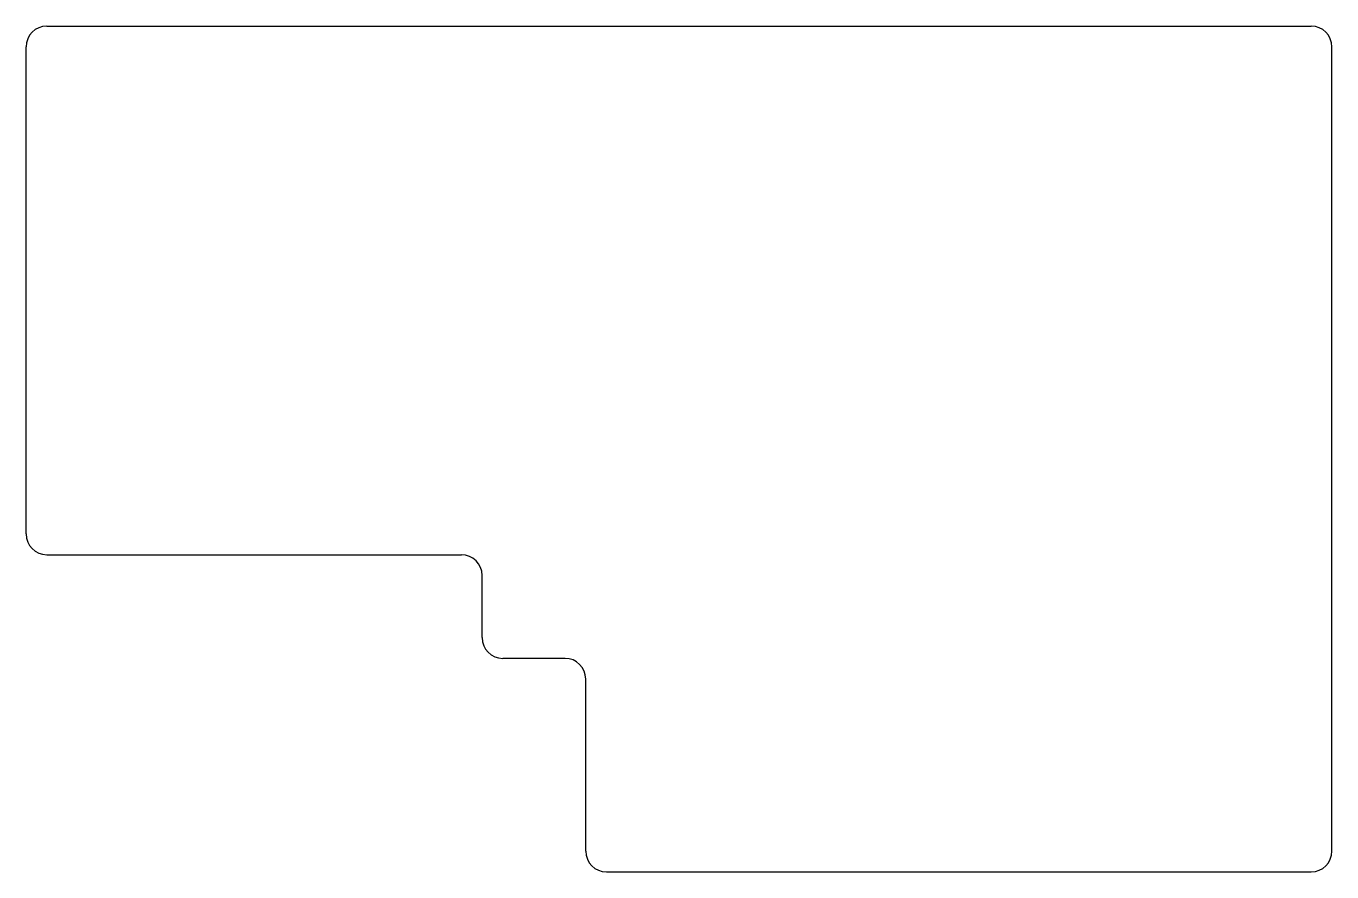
# Model space of a CAD drawing. Header units: millimetres. Extents: x 82 to 208, y -117 to -35.
import ezdxf

# ---------------------------------------------------------------- set-up
doc = ezdxf.new("R2010")
doc.units = ezdxf.units.MM

msp = doc.modelspace()

# ---------------------------------------------------------------- linework, layer by layer
for p, q in [((84, -35.4), (206, -35.4)), ((82, -84.4), (82, -37.4)), ((208, -115), (208, -37.4)), ((84, -86.4), (124, -86.4)), ((126, -94.4), (126, -88.4)), ((134, -96.4), (128, -96.4)), ((136, -115), (136, -98.4)), ((138, -117), (206, -117))]:
    msp.add_line(p, q)
for centre, start, end in [((84, -37.4), 90, 180), ((206, -37.4), 0, 90), ((84, -84.4), 180, 270), ((124, -88.4), 0, 90), ((128, -94.4), 180, 270), ((134, -98.4), 0, 90), ((138, -115), 180, 270), ((206, -115), 270, 0)]:
    msp.add_arc(centre, 2, start, end)

doc.saveas('drawing.dxf')
